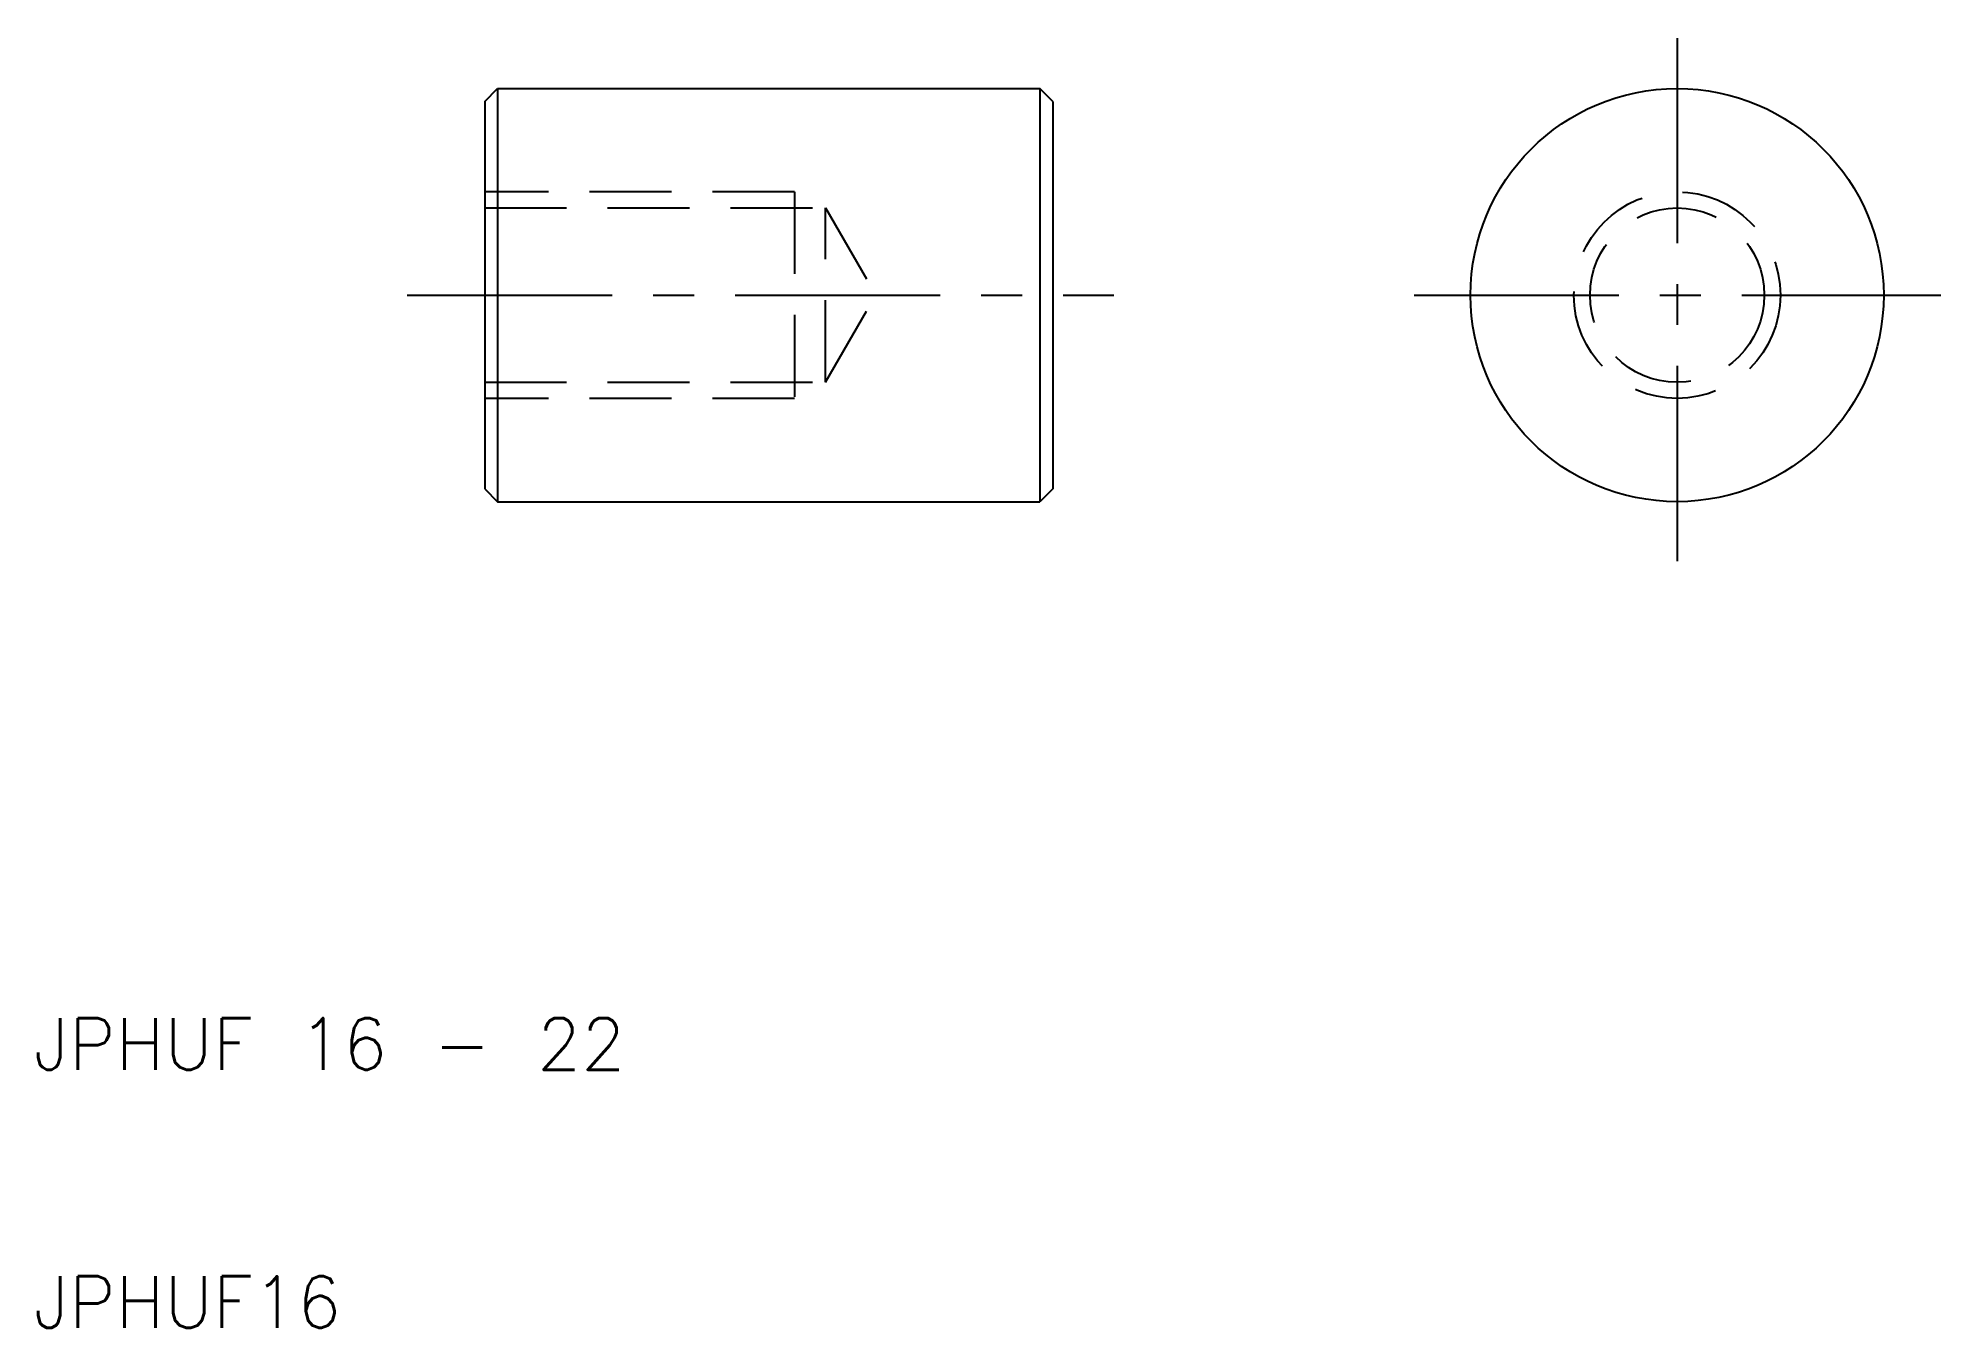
# Model space of a CAD drawing. Extents: x 10.2 to 83.9, y 10 to 60.
import ezdxf

# ---------------------------------------------------------------- set-up
doc = ezdxf.new("R2010")
doc.units = 0
doc.header["$LTSCALE"] = 0.25
doc.linetypes.add('CENTER', pattern=[50.8, 31.75, -6.35, 6.35, -6.35])
doc.linetypes.add('DASHED', pattern=[19.05, 12.7, -6.35])
doc.layers.get('0').update_dxf_attribs({"linetype": 'CONTINUOUS'})
doc.layers.add('CENTER', color=1, linetype='CENTER')
doc.styles.get("Standard").update_dxf_attribs({"font": 'txt.shx'})

msp = doc.modelspace()

# ---------------------------------------------------------------- linework, layer by layer
for p, q in [((27.469, 57.5), (27.969, 58)), ((27.469, 57.5), (27.469, 42.5)), ((27.969, 58), (27.969, 42)), ((27.969, 58), (48.969, 58)), ((48.969, 58), (48.969, 42)), ((49.469, 57.5), (48.969, 58)), ((49.469, 57.5), (49.469, 42.5)), ((27.469, 42.5), (27.969, 42)), ((49.469, 42.5), (48.969, 42)), ((27.969, 42), (48.969, 42))]:
    msp.add_line(p, q)
at = {"color": 3, "linetype": 'DASHED'}
for p, q in [((39.469, 54), (27.469, 54)), ((39.469, 54), (39.469, 46)), ((27.469, 53.375), (40.669, 53.375)), ((40.669, 46.625), (40.669, 53.375)), ((40.669, 53.375), (42.617, 50)), ((40.669, 46.625), (42.617, 50)), ((27.469, 46.625), (40.669, 46.625)), ((39.469, 46), (27.469, 46))]:
    msp.add_line(p, q, dxfattribs=at)
msp.add_circle((73.653, 50), 8)
for radius in [4, 3.375]:
    msp.add_circle((73.653, 50), radius, dxfattribs=at)
at = {"layer": 'CENTER', "color": 1, "linetype": 'CENTER'}
for p, q in [((73.653, 59.955), (73.653, 39.693)), ((24.469, 50), (51.841, 50)), ((63.463, 50), (83.87, 50))]:
    msp.add_line(p, q, dxfattribs=at)

# ---------------------------------------------------------------- texts
for s, p in [('JPHUF 16 - 22', (10, 20)), ('JPHUF16', (10, 10))]:
    msp.add_text(s, height=2).set_placement(p)

doc.saveas('drawing.dxf')
